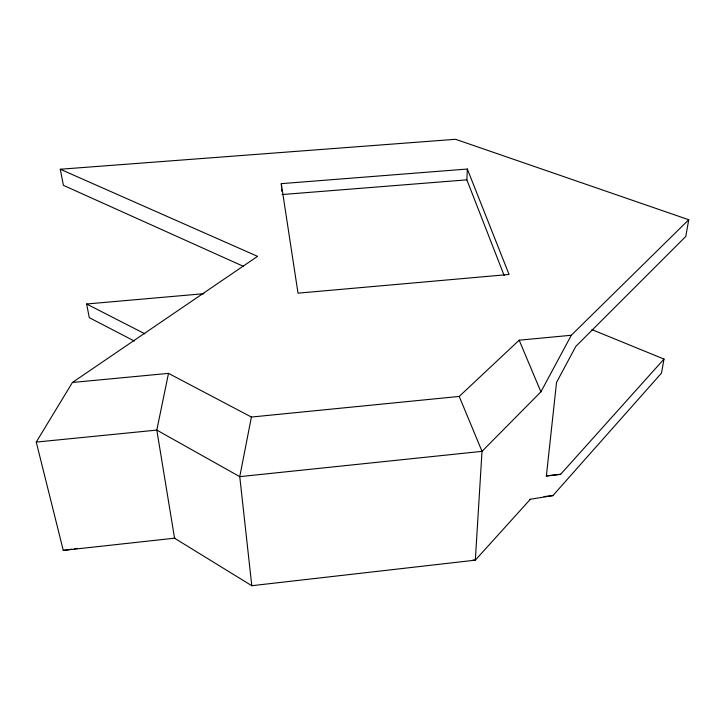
<?xml version="1.0" encoding="UTF-8"?>
<svg xmlns="http://www.w3.org/2000/svg" width="725" height="725" viewBox="0 0 725 725"><rect width="100%" height="100%" fill="white"/><g stroke="black" fill="none" stroke-linecap="round" stroke-linejoin="round"><path stroke-width="1.09" d="M504.138 275.482L466.873 179.845L467.335 169.034L281.291 183.652L281.508 186.923M591.917 329.621L664 359.065L661.499 373.112L552.903 495.601L529.594 499.389M243.555 266.41L63.41 185.346L60.257 169.242L455.563 139.291L688.75 219.738L685.778 236.468L575.813 346.414L556.537 382.401L546.36 476.108L560.652 474.304L664 359.065M688.75 219.738L571.309 335.258L519.173 340.188L459.224 396.43L251.412 417.047L239.757 476.651L251.792 585.709L475.319 560.162L530.292 499.344M251.412 417.047L168.508 373.375L156.808 430.088L174.562 538.231L251.792 585.709L252.581 585.438M175.087 538.131L63.274 550.393L36.25 442.087L156.808 430.088L239.757 476.651L482.016 451.349L540.904 391.844L571.309 335.258M36.25 442.087L72.427 382.465L257.556 256.351L60.257 169.242M63.274 550.393L71.829 549.206M74.648 548.807L77.457 548.417M543.995 496.58L552.903 495.601M546.26 475.845L560.652 474.304M72.427 382.465L168.508 373.375M134.388 341.067L89.293 317.668L86.619 303.993L203.906 293.697M282.016 194.554L466.873 179.845M472.981 560.062L475.319 560.162L482.016 451.349L459.224 396.43M86.619 303.993L144.891 333.826M519.173 340.188L540.904 391.844M467.335 169.034L509.059 274.476L298.02 293.163L281.291 183.652M281.653 189.107L281.798 191.282"/></g></svg>
